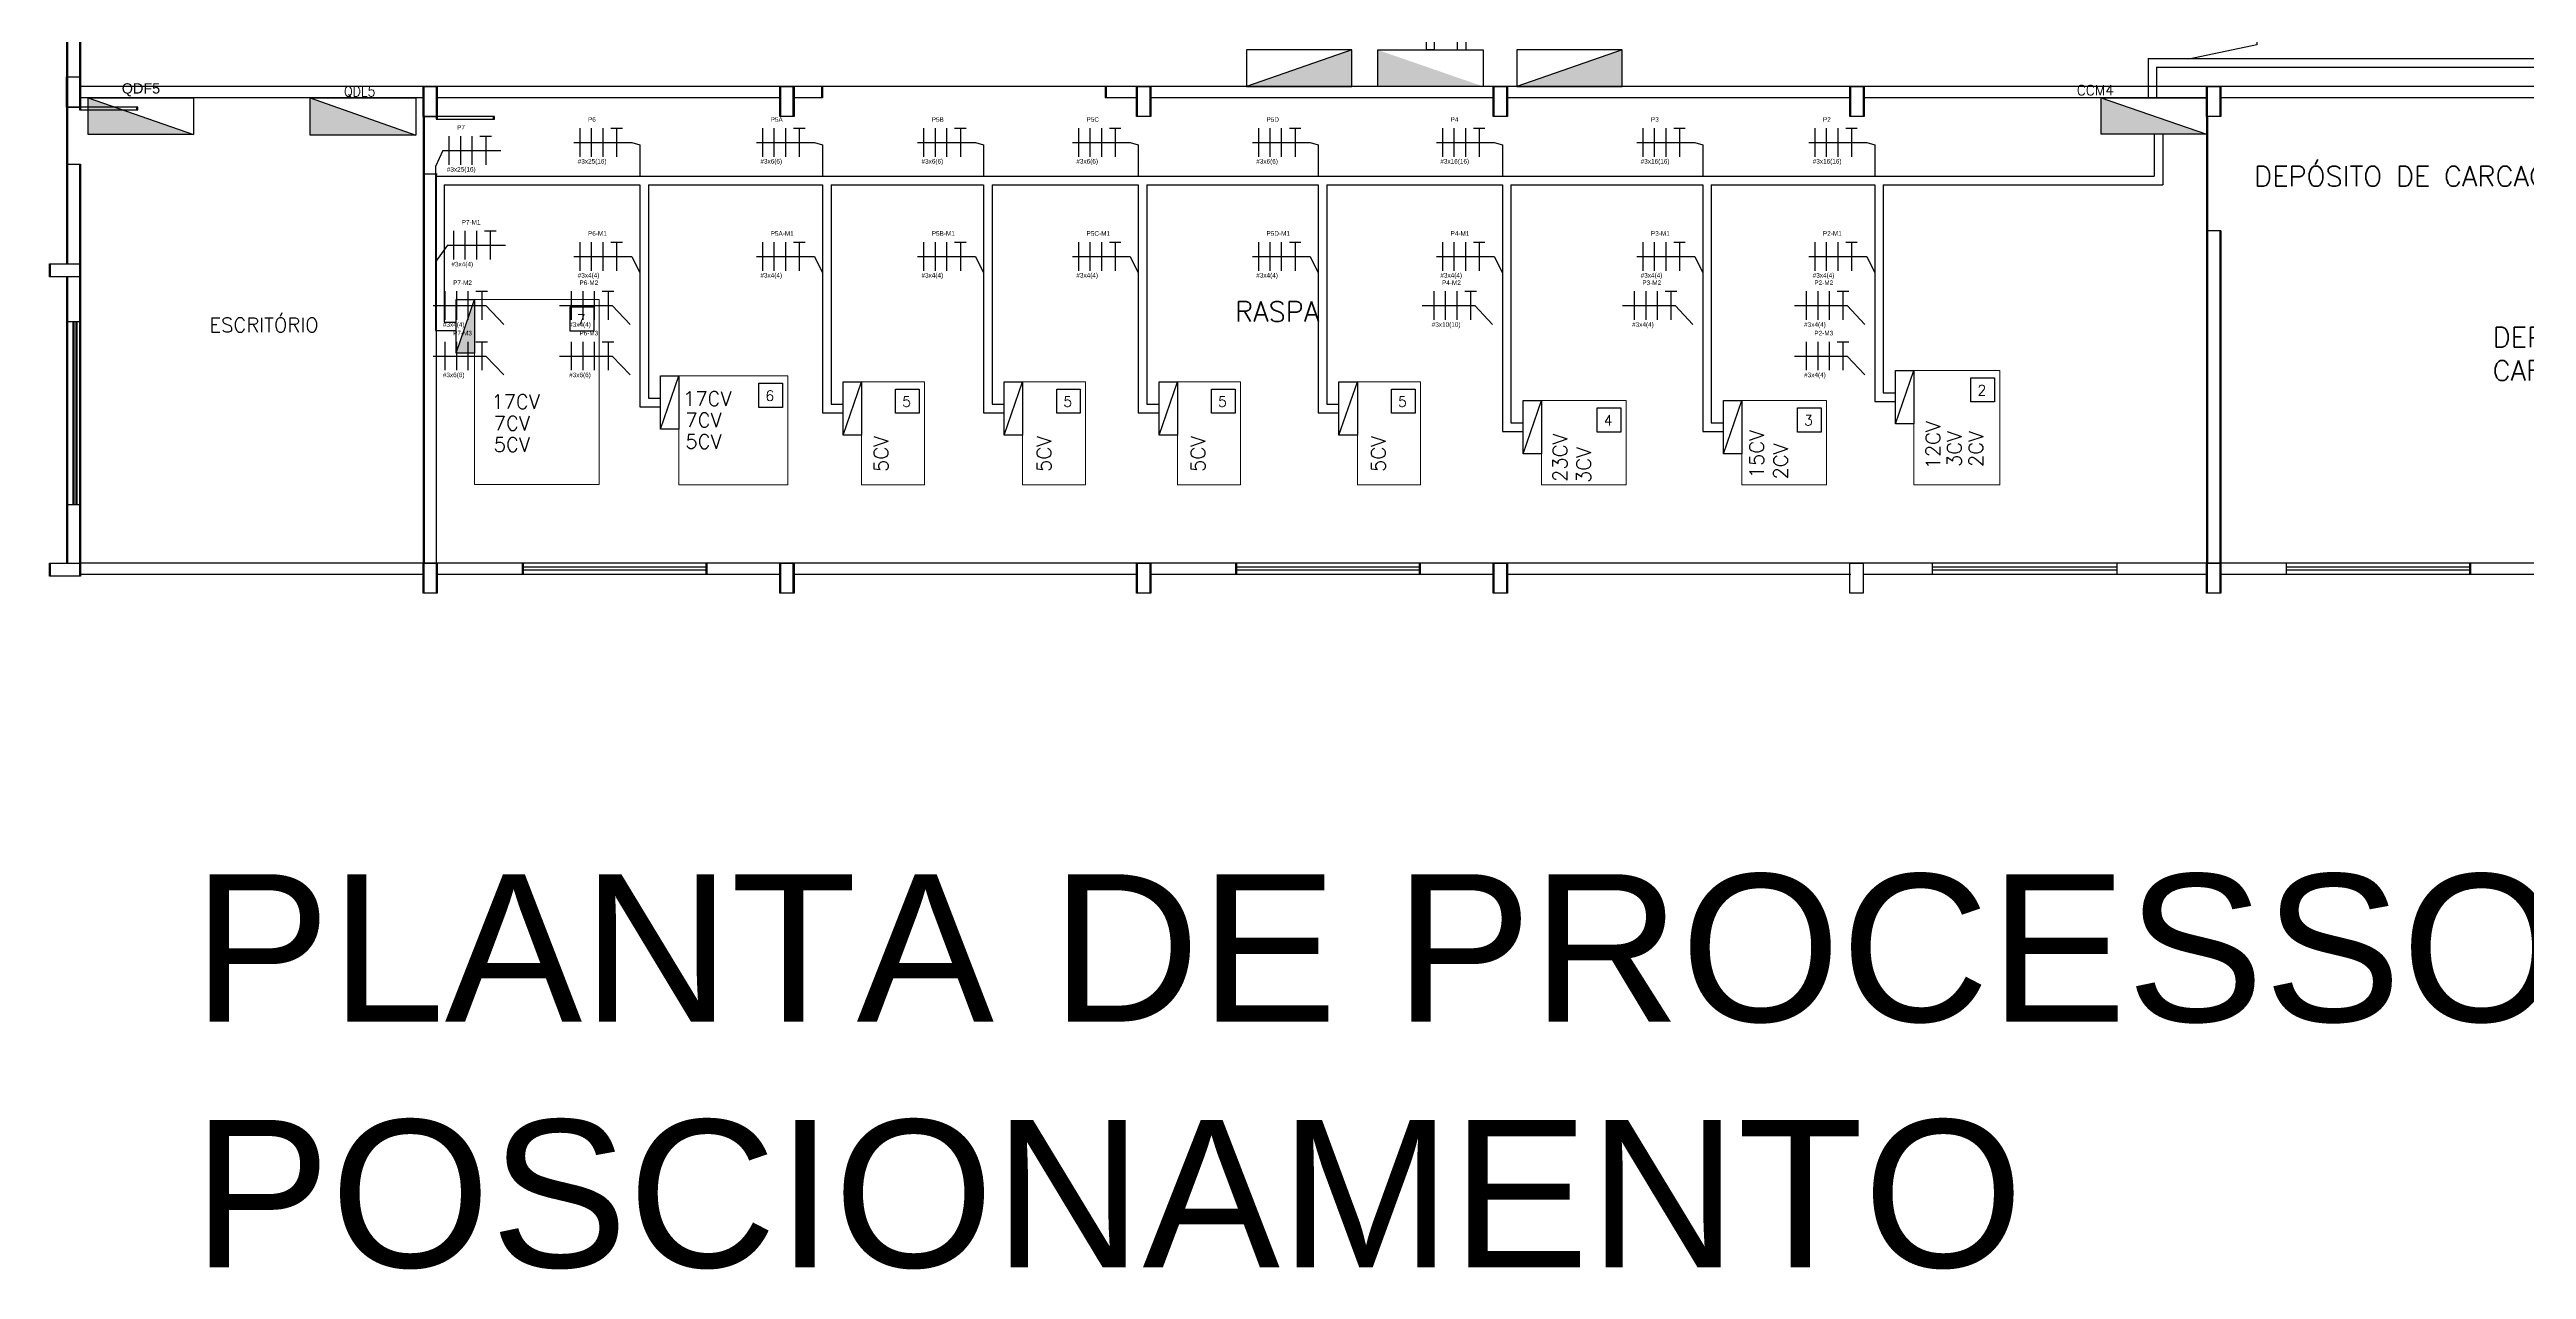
# Model space of a CAD drawing. Extents: x -646 to 641, y -554 to 322.
# Drawn here: x 224.07 to 267.32, y 128.96 to 150.26 of the extents above; entities that cross this region are included whole.
import ezdxf

# ---------------------------------------------------------------- set-up
doc = ezdxf.new("R2010")
doc.units = 0
doc.header["$MEASUREMENT"] = 0
for name, color, linetype in [('_ARQ', 5, 'Continuous'), ('_ARQ-TEXTO', 4, 'Continuous'), ('_ELT-ELETROCALHAS', 1, 'Continuous'), ('_ELT-MAQUINAS-TEXTO', 4, 'Continuous'), ('_ELT-MÁQUINAS', 3, 'Continuous'), ('_ELT-PONTO', 2, 'Continuous'), ('_ELT-PONTO-TEXTO', 4, 'Continuous'), ('_ELT_ELETRODUTOS', 6, 'Continuous'), ('ELET_FIAÇÃO', 1, 'Continuous')]:
    doc.layers.add(name, color=color, linetype=linetype)
doc.styles.add('textstyle3', font='romans')
doc.styles.add('textstyle4', font='arial.ttf')
doc.styles.add('textstyle6', font='Standard')
doc.styles.add('textstyle7', font='romans__.ttf')

# ---------------------------------------------------------------- blocks, each defined once
blk = doc.blocks.new('FIACAO_LAMP_ELETRO_3FT')
at = {"layer": 'ELET_FIAÇÃO', "color": 4, "linetype": 'Continuous'}
for p, q in [((0, -0.25), (0, 0.25)), ((0.2, -0.25), (0.2, 0.25)), ((0.4, -0.25), (0.4, 0.25)), ((0.536, 0.25), (0.736, 0.25)), ((0.636, 0.25), (0.636, -0.25))]:
    blk.add_line(p, q, dxfattribs=at)
at = {"layer": 'ELET_FIAÇÃO', "color": 4, "linetype": 'Continuous', "style": 'textstyle4'}
for tag, p in [('C', (0.136, 0.36)), ('B', (-0.043, -0.37))]:
    blk.add_attdef(tag, p, '', height=0.08, dxfattribs=at)

msp = doc.modelspace()

# ---------------------------------------------------------------- hatches: boundary and pattern name
at = {"layer": '_ELT-PONTO', "linetype": 'Continuous', "transparency": 33554687}
for points in [[(246.812, 149.618), (246.812, 150.254), (244.972, 149.618)], [(249.103, 149.618), (247.263, 150.254), (247.263, 149.618)], [(251.533, 149.618), (251.533, 150.254), (249.693, 149.618)]]:
    msp.add_hatch(color=256, dxfattribs=at).paths.add_polyline_path(points, flags=0)
for points in [[(226.583, 148.776), (224.743, 149.416), (224.743, 148.776)], [(230.463, 148.766), (228.623, 149.406), (228.623, 148.766)]]:
    msp.add_hatch(color=256, dxfattribs=at).paths.add_polyline_path(points)
at = {"layer": '_ELT-PONTO'}
h = msp.add_hatch(color=256, dxfattribs=at)
h.dxf.hatch_style = 1
h.paths.add_polyline_path([(259.899, 149.418), (259.899, 148.781), (261.739, 148.781)])
h = msp.add_hatch(color=256, dxfattribs=at)
h.dxf.hatch_style = 1
h.paths.add_polyline_path([(231.493, 145.894), (231.171, 144.962), (231.493, 144.962)])

# ---------------------------------------------------------------- linework, layer by layer
at = {"layer": '_ARQ', "linetype": 'Continuous'}
for p, q in [((224.593, 185.821), (224.593, 149.257)), ((224.611, 185.821), (224.611, 149.257)), ((224.364, 149.257), (224.593, 149.257)), ((224.382, 149.257), (224.611, 149.257)), ((237.55, 149.618), (237.55, 149.418)), ((237.568, 149.618), (237.568, 149.418)), ((242.503, 149.618), (242.503, 149.418)), ((242.521, 149.618), (242.521, 149.418)), ((230.593, 149.093), (230.593, 141.293)), ((230.593, 149.093), (230.822, 149.093)), ((230.611, 149.093), (230.611, 141.293)), ((230.611, 149.093), (230.84, 149.093)), ((261.739, 149.093), (261.739, 141.293)), ((261.757, 149.093), (261.757, 141.293)), ((224.364, 148.257), (224.593, 148.257)), ((224.382, 148.257), (224.611, 148.257)), ((224.593, 148.257), (224.593, 141.293)), ((224.611, 148.257), (224.611, 141.293)), ((230.593, 148.093), (230.822, 148.093)), ((230.611, 148.093), (230.84, 148.093)), ((230.822, 148.093), (230.822, 141.293)), ((261.968, 147.093), (261.739, 147.093)), ((261.986, 147.093), (261.757, 147.093)), ((261.968, 147.093), (261.968, 141.293)), ((261.986, 147.093), (261.986, 141.293))]:
    msp.add_line(p, q, dxfattribs=at)
at = {"layer": '_ARQ'}
for p, q in [((224.364, 151.522), (224.364, 146.522)), ((224.382, 151.522), (224.382, 146.522)), ((267.966, 149.618), (224.593, 149.618)), ((230.593, 149.418), (224.593, 149.418)), ((267.984, 149.618), (224.611, 149.618)), ((230.611, 149.418), (224.611, 149.418)), ((236.822, 149.418), (230.822, 149.418)), ((236.84, 149.418), (230.84, 149.418)), ((237.55, 149.418), (237.052, 149.418)), ((237.568, 149.418), (237.07, 149.418)), ((243.052, 149.418), (242.503, 149.418)), ((243.07, 149.418), (242.521, 149.418)), ((249.281, 149.418), (243.281, 149.418)), ((249.299, 149.418), (243.299, 149.418)), ((255.51, 149.418), (249.51, 149.418)), ((255.528, 149.418), (249.528, 149.418)), ((261.739, 149.418), (255.739, 149.418)), ((261.757, 149.418), (255.757, 149.418)), ((267.968, 149.418), (261.968, 149.418)), ((267.986, 149.418), (261.986, 149.418)), ((224.364, 146.293), (224.364, 141.293)), ((224.382, 146.293), (224.382, 141.293)), ((224.39, 145.514), (224.593, 145.514)), ((224.408, 145.514), (224.611, 145.514)), ((224.475, 145.514), (224.475, 142.317)), ((224.493, 145.514), (224.493, 142.317)), ((224.528, 145.514), (224.528, 142.317)), ((224.546, 145.514), (224.546, 142.317)), ((224.593, 142.314), (224.39, 142.314)), ((224.611, 142.314), (224.408, 142.314)), ((277.768, 141.293), (224.593, 141.293)), ((230.593, 141.093), (224.593, 141.093)), ((277.786, 141.293), (224.611, 141.293)), ((230.611, 141.093), (224.611, 141.093)), ((236.822, 141.093), (230.822, 141.093)), ((236.84, 141.093), (230.84, 141.093)), ((232.328, 141.093), (232.328, 141.296)), ((232.328, 141.231), (235.526, 141.231)), ((232.328, 141.178), (235.526, 141.178)), ((232.346, 141.093), (232.346, 141.296)), ((232.346, 141.231), (235.544, 141.231)), ((232.346, 141.178), (235.544, 141.178)), ((235.528, 141.296), (235.528, 141.093)), ((235.546, 141.296), (235.546, 141.093)), ((243.052, 141.093), (237.052, 141.093)), ((243.07, 141.093), (237.07, 141.093)), ((249.281, 141.093), (243.281, 141.093)), ((249.299, 141.093), (243.299, 141.093)), ((244.787, 141.093), (244.787, 141.296)), ((244.787, 141.231), (247.984, 141.231)), ((244.787, 141.178), (247.984, 141.178)), ((244.805, 141.093), (244.805, 141.296)), ((244.805, 141.231), (248.002, 141.231)), ((244.805, 141.178), (248.002, 141.178)), ((247.987, 141.296), (247.987, 141.093)), ((248.005, 141.296), (248.005, 141.093)), ((255.51, 141.093), (249.51, 141.093)), ((255.528, 141.093), (249.528, 141.093)), ((261.739, 141.093), (255.739, 141.093)), ((261.757, 141.093), (255.757, 141.093)), ((256.951, 141.093), (256.951, 141.296)), ((256.951, 141.231), (260.148, 141.231)), ((256.951, 141.178), (260.148, 141.178)), ((256.969, 141.231), (260.166, 141.231)), ((256.969, 141.178), (260.166, 141.178)), ((260.169, 141.296), (260.169, 141.093)), ((267.966, 141.093), (261.968, 141.093)), ((267.984, 141.093), (261.986, 141.093)), ((263.132, 141.093), (263.132, 141.296)), ((263.132, 141.231), (266.329, 141.231)), ((263.132, 141.178), (266.329, 141.178)), ((263.15, 141.231), (266.347, 141.231)), ((263.15, 141.178), (266.347, 141.178)), ((266.332, 141.296), (266.332, 141.093)), ((266.35, 141.296), (266.35, 141.093))]:
    msp.add_line(p, q, dxfattribs=at)
for points in [[(224.593, 149.782), (224.593, 149.257), (224.364, 149.257), (224.364, 149.782)], [(224.611, 149.782), (224.611, 149.257), (224.382, 149.257), (224.382, 149.782)], [(230.822, 149.618), (230.822, 149.093), (230.593, 149.093), (230.593, 149.618)], [(230.84, 149.618), (230.84, 149.093), (230.611, 149.093), (230.611, 149.618)], [(237.052, 149.618), (237.052, 149.093), (236.822, 149.093), (236.822, 149.618)], [(237.07, 149.618), (237.07, 149.093), (236.84, 149.093), (236.84, 149.618)], [(243.281, 149.618), (243.281, 149.093), (243.052, 149.093), (243.052, 149.618)], [(243.299, 149.618), (243.299, 149.093), (243.07, 149.093), (243.07, 149.618)], [(249.51, 149.618), (249.51, 149.093), (249.281, 149.093), (249.281, 149.618)], [(249.528, 149.618), (249.528, 149.093), (249.299, 149.093), (249.299, 149.618)], [(255.739, 149.618), (255.739, 149.093), (255.51, 149.093), (255.51, 149.618)], [(255.757, 149.618), (255.757, 149.093), (255.528, 149.093), (255.528, 149.618)], [(261.968, 149.618), (261.968, 149.093), (261.739, 149.093), (261.739, 149.618)], [(261.986, 149.618), (261.986, 149.093), (261.757, 149.093), (261.757, 149.618)], [(224.069, 146.522), (224.593, 146.522), (224.593, 146.293), (224.069, 146.293)], [(224.087, 146.522), (224.611, 146.522), (224.611, 146.293), (224.087, 146.293)], [(224.069, 141.293), (224.593, 141.293), (224.593, 141.064), (224.069, 141.064)], [(224.087, 141.293), (224.611, 141.293), (224.611, 141.064), (224.087, 141.064)], [(230.822, 141.293), (230.822, 140.769), (230.593, 140.769), (230.593, 141.293)], [(230.84, 141.293), (230.84, 140.769), (230.611, 140.769), (230.611, 141.293)], [(237.052, 141.293), (237.052, 140.769), (236.822, 140.769), (236.822, 141.293)], [(237.07, 141.293), (237.07, 140.769), (236.84, 140.769), (236.84, 141.293)], [(243.281, 141.293), (243.281, 140.769), (243.052, 140.769), (243.052, 141.293)], [(243.299, 141.293), (243.299, 140.769), (243.07, 140.769), (243.07, 141.293)], [(249.51, 141.293), (249.51, 140.769), (249.281, 140.769), (249.281, 141.293)], [(249.528, 141.293), (249.528, 140.769), (249.299, 140.769), (249.299, 141.293)], [(255.739, 141.293), (255.739, 140.769), (255.51, 140.769), (255.51, 141.293)], [(261.968, 141.293), (261.968, 140.769), (261.739, 140.769), (261.739, 141.293)], [(261.986, 141.293), (261.986, 140.769), (261.757, 140.769), (261.757, 141.293)]]:
    msp.add_lwpolyline(points, close=True, dxfattribs=at)
at = {"layer": '_ARQ', "linetype": 'Continuous'}
for points in [[(225.593, 149.257), (224.593, 149.257), (224.593, 149.207), (225.593, 149.207)], [(225.611, 149.257), (224.611, 149.257), (224.611, 149.207), (225.611, 149.207)], [(231.822, 149.093), (230.822, 149.093), (230.822, 149.043), (231.822, 149.043)], [(231.84, 149.093), (230.84, 149.093), (230.84, 149.043), (231.84, 149.043)]]:
    msp.add_lwpolyline(points, close=True, dxfattribs=at)
at = {"layer": '_ELT-ELETROCALHAS', "color": 254, "true_color": 0xfeeab9}
for p, q in [((248.108, 150.504), (248.108, 150.254)), ((248.258, 150.254), (248.108, 150.254)), ((260.72, 150.103), (260.72, 149.418)), ((260.72, 150.103), (267.554, 150.103)), ((260.87, 149.953), (267.704, 149.953))]:
    msp.add_line(p, q, dxfattribs=at)
at = {"layer": '_ELT-ELETROCALHAS', "color": 116, "true_color": 0x136734}
for points in [[(268.168, 181.355), (266.367, 181.355), (266.367, 151.048), (248.653, 151.048), (248.653, 150.254)], [(268.168, 181.205), (266.517, 181.205), (266.517, 150.898), (248.803, 150.898), (248.803, 150.254)]]:
    msp.add_lwpolyline(points, dxfattribs=at)
at = {"layer": '_ELT-ELETROCALHAS', "color": 254, "true_color": 0xfeeab9}
for points in [[(248.258, 150.254), (248.258, 150.504)], [(260.87, 149.418), (260.87, 149.961)]]:
    msp.add_lwpolyline(points, dxfattribs=at)
at = {"layer": '_ELT-ELETROCALHAS', "color": 32, "true_color": 0xcd6928}
for points in [[(260.822, 148.781), (260.822, 148.05)], [(260.972, 148.781), (260.972, 147.9)], [(230.809, 148.05), (260.822, 148.05)], [(230.809, 148.05), (230.809, 145.353), (231.171, 145.353)], [(230.809, 147.9), (230.822, 147.9)], [(230.959, 147.9), (230.959, 145.503), (231.171, 145.503)], [(230.959, 147.9), (234.376, 147.9)], [(234.376, 147.9), (234.376, 144.022), (234.738, 144.022)], [(234.526, 147.9), (234.526, 144.172), (234.738, 144.172)], [(234.526, 147.9), (237.566, 147.9)], [(237.566, 147.9), (237.566, 143.92), (237.928, 143.92)], [(237.716, 147.9), (237.716, 144.07), (237.928, 144.07)], [(237.716, 147.9), (240.379, 147.9)], [(240.379, 147.9), (240.379, 143.92), (240.741, 143.92)], [(240.529, 147.9), (240.529, 144.07), (240.741, 144.07)], [(240.529, 147.9), (243.083, 147.9)], [(243.083, 147.9), (243.083, 143.92), (243.445, 143.92)], [(243.233, 147.9), (243.233, 144.07), (243.445, 144.07)], [(243.233, 147.9), (246.225, 147.9)], [(246.225, 147.9), (246.225, 143.92), (246.587, 143.92)], [(246.375, 147.9), (246.375, 144.07), (246.587, 144.07)], [(246.375, 147.9), (249.44, 147.9)], [(249.44, 147.9), (249.44, 143.593), (249.802, 143.593)], [(249.59, 147.9), (249.59, 143.743), (249.802, 143.743)], [(249.59, 147.9), (252.939, 147.9)], [(252.939, 147.9), (252.939, 143.593), (253.301, 143.593)], [(253.089, 147.9), (253.089, 143.743), (253.301, 143.743)], [(253.089, 147.9), (255.943, 147.9)], [(255.943, 147.9), (255.943, 144.118), (256.305, 144.118)], [(256.093, 147.9), (256.093, 144.268), (256.305, 144.268)], [(256.093, 147.9), (260.972, 147.9)]]:
    msp.add_lwpolyline(points, dxfattribs=at)
at = {"layer": '_ELT-MAQUINAS-TEXTO'}
for points in [[(233.161, 145.766), (233.574, 145.766), (233.574, 145.343), (233.161, 145.343)], [(257.622, 144.531), (258.034, 144.531), (258.034, 144.108), (257.622, 144.108)], [(236.455, 144.435), (236.867, 144.435), (236.867, 144.013), (236.455, 144.013)], [(238.844, 144.333), (239.257, 144.333), (239.257, 143.91), (238.844, 143.91)], [(241.658, 144.333), (242.07, 144.333), (242.07, 143.91), (241.658, 143.91)], [(244.361, 144.333), (244.774, 144.333), (244.774, 143.91), (244.361, 143.91)], [(247.503, 144.333), (247.916, 144.333), (247.916, 143.91), (247.503, 143.91)], [(251.095, 144.006), (251.507, 144.006), (251.507, 143.583), (251.095, 143.583)], [(254.594, 144.006), (255.007, 144.006), (255.007, 143.583), (254.594, 143.583)]]:
    msp.add_lwpolyline(points, close=True, dxfattribs=at)
at = {"layer": '_ELT-MÁQUINAS', "color": 4, "lineweight": 0}
for points in [[(231.493, 145.894), (233.666, 145.894), (233.666, 142.666), (231.493, 142.666)], [(235.06, 142.663), (236.96, 142.663), (236.96, 144.563), (235.06, 144.563)], [(256.627, 142.659), (258.127, 142.659), (258.127, 144.659), (256.627, 144.659)], [(238.25, 144.461), (239.35, 144.461), (239.35, 142.661), (238.25, 142.661)], [(241.063, 144.461), (242.163, 144.461), (242.163, 142.661), (241.063, 142.661)], [(243.767, 144.461), (244.867, 144.461), (244.867, 142.661), (243.767, 142.661)], [(246.909, 144.461), (248.009, 144.461), (248.009, 142.661), (246.909, 142.661)], [(250.124, 144.134), (251.6, 144.134), (251.6, 142.659), (250.124, 142.659)], [(253.623, 144.134), (255.1, 144.134), (255.1, 142.659), (253.623, 142.659)]]:
    msp.add_lwpolyline(points, close=True, dxfattribs=at)
at = {"layer": '_ELT-PONTO', "linetype": 'Continuous'}
for p, q in [((246.812, 150.254), (244.972, 149.618)), ((251.533, 150.254), (249.693, 149.618)), ((224.743, 149.416), (226.583, 148.776)), ((228.623, 149.416), (230.463, 148.766)), ((259.899, 149.418), (261.739, 148.781)), ((231.171, 144.962), (231.493, 145.894)), ((234.738, 143.631), (235.06, 144.563)), ((256.305, 143.727), (256.627, 144.659)), ((237.928, 143.529), (238.25, 144.461)), ((240.741, 143.529), (241.063, 144.461)), ((243.445, 143.529), (243.767, 144.461)), ((246.587, 143.529), (246.909, 144.461)), ((249.802, 143.202), (250.124, 144.134)), ((253.301, 143.202), (253.623, 144.134))]:
    msp.add_line(p, q, dxfattribs=at)
for points in [[(246.812, 149.618), (246.812, 150.254), (244.972, 150.254), (244.972, 149.618)], [(247.263, 149.618), (247.263, 150.254), (249.103, 150.254), (249.103, 149.618)], [(251.533, 149.618), (251.533, 150.254), (249.693, 150.254), (249.693, 149.618)], [(224.743, 148.776), (224.743, 149.416), (226.583, 149.416), (226.583, 148.776)], [(228.623, 148.766), (228.623, 149.416), (230.463, 149.416), (230.463, 148.766)], [(259.899, 148.781), (259.899, 149.418), (261.739, 149.418), (261.739, 148.781)], [(231.493, 144.962), (231.171, 144.962), (231.171, 145.894), (231.493, 145.894)], [(235.06, 143.631), (234.738, 143.631), (234.738, 144.563), (235.06, 144.563)], [(256.627, 143.727), (256.305, 143.727), (256.305, 144.659), (256.627, 144.659)], [(238.25, 143.529), (237.928, 143.529), (237.928, 144.461), (238.25, 144.461)], [(241.063, 143.529), (240.741, 143.529), (240.741, 144.461), (241.063, 144.461)], [(243.767, 143.529), (243.445, 143.529), (243.445, 144.461), (243.767, 144.461)], [(246.909, 143.529), (246.587, 143.529), (246.587, 144.461), (246.909, 144.461)], [(250.124, 143.202), (249.802, 143.202), (249.802, 144.134), (250.124, 144.134)], [(253.623, 143.202), (253.301, 143.202), (253.301, 144.134), (253.623, 144.134)]]:
    msp.add_lwpolyline(points, close=True, dxfattribs=at)
at = {"layer": 'ELET_FIAÇÃO', "color": 7}
for p, q in [((230.77, 145.79), (231.69, 145.79)), ((232.976, 145.79), (233.896, 145.79)), ((248.04, 145.79), (248.96, 145.79)), ((251.539, 145.79), (252.459, 145.79)), ((254.543, 145.79), (255.463, 145.79)), ((230.77, 144.91), (231.69, 144.91)), ((232.976, 144.91), (233.896, 144.91)), ((254.543, 144.91), (255.463, 144.91))]:
    msp.add_line(p, q, dxfattribs=at)
at = {"layer": 'ELET_FIAÇÃO', "color": 7, "linetype": 'Continuous'}
for points in [[(262.358, 152.614), (262.618, 152.324), (262.618, 150.344), (261.428, 150.094)], [(234.236, 148.64), (234.376, 148.6), (234.376, 148.05)], [(237.426, 148.64), (237.566, 148.6), (237.566, 148.05)], [(240.239, 148.64), (240.379, 148.6), (240.379, 148.05)], [(242.943, 148.64), (243.083, 148.6), (243.083, 148.05)], [(246.085, 148.64), (246.225, 148.6), (246.225, 148.05)], [(249.3, 148.64), (249.44, 148.6), (249.44, 148.05)], [(252.799, 148.64), (252.939, 148.6), (252.939, 148.05)], [(255.803, 148.64), (255.943, 148.6), (255.943, 148.05)], [(231.02, 146.844), (230.809, 146.554)], [(234.236, 146.65), (234.376, 146.36)], [(237.426, 146.65), (237.566, 146.36)], [(240.239, 146.65), (240.379, 146.36)], [(242.943, 146.65), (243.083, 146.36)], [(246.085, 146.65), (246.225, 146.36)], [(249.3, 146.65), (249.44, 146.36)], [(252.799, 146.65), (252.939, 146.36)], [(255.803, 146.65), (255.943, 146.36)]]:
    msp.add_lwpolyline(points, dxfattribs=at)
at = {"layer": 'ELET_FIAÇÃO', "color": 7}
for points in [[(230.94, 148.5), (230.809, 148.22), (230.809, 148.05)], [(230.94, 148.5), (231.95, 148.5)], [(233.226, 148.64), (234.236, 148.64)], [(236.416, 148.64), (237.426, 148.64)], [(239.229, 148.64), (240.239, 148.64)], [(241.933, 148.64), (242.943, 148.64)], [(245.075, 148.64), (246.085, 148.64)], [(248.29, 148.64), (249.3, 148.64)], [(251.789, 148.64), (252.799, 148.64)], [(254.793, 148.64), (255.803, 148.64)], [(231.02, 146.844), (232.03, 146.844)], [(233.226, 146.65), (234.236, 146.65)], [(236.416, 146.65), (237.426, 146.65)], [(239.229, 146.65), (240.239, 146.65)], [(241.933, 146.65), (242.943, 146.65)], [(245.075, 146.65), (246.085, 146.65)], [(248.29, 146.65), (249.3, 146.65)], [(251.789, 146.65), (252.799, 146.65)], [(254.793, 146.65), (255.803, 146.65)], [(231.69, 145.79), (232, 145.46)], [(233.896, 145.79), (234.206, 145.46)], [(248.96, 145.79), (249.27, 145.46)], [(252.459, 145.79), (252.769, 145.46)], [(255.463, 145.79), (255.773, 145.46)], [(231.69, 144.91), (232, 144.58)], [(233.896, 144.91), (234.206, 144.58)], [(255.463, 144.91), (255.773, 144.58)]]:
    msp.add_lwpolyline(points, dxfattribs=at)

# ---------------------------------------------------------------- block references
at = {"layer": '_ELT_ELETRODUTOS'}
ref = msp.add_blockref('FIACAO_LAMP_ELETRO_3FT', (231.05, 148.5), dxfattribs=at)
ref.add_attrib('C', 'P7', (231.186, 148.86), dxfattribs={"layer": 'ELET_FIAÇÃO', "color": 4, "height": 0.08, "style": 'textstyle4'})
ref.add_attrib('B', '#3x25(16)', (231.007, 148.13), dxfattribs={"layer": 'ELET_FIAÇÃO', "color": 4, "height": 0.08, "style": 'textstyle4'})
ref = msp.add_blockref('FIACAO_LAMP_ELETRO_3FT', (233.336, 148.64), dxfattribs=at)
ref.add_attrib('C', 'P6', (233.472, 149), dxfattribs={"layer": 'ELET_FIAÇÃO', "color": 4, "height": 0.08, "style": 'textstyle4'})
ref.add_attrib('B', '#3x25(16)', (233.293, 148.27), dxfattribs={"layer": 'ELET_FIAÇÃO', "color": 4, "height": 0.08, "style": 'textstyle4'})
ref = msp.add_blockref('FIACAO_LAMP_ELETRO_3FT', (236.526, 148.64), dxfattribs=at)
ref.add_attrib('C', 'P5A', (236.662, 149), dxfattribs={"layer": 'ELET_FIAÇÃO', "color": 4, "height": 0.08, "style": 'textstyle4'})
ref.add_attrib('B', '#3x6(6)', (236.483, 148.27), dxfattribs={"layer": 'ELET_FIAÇÃO', "color": 4, "height": 0.08, "style": 'textstyle4'})
ref = msp.add_blockref('FIACAO_LAMP_ELETRO_3FT', (239.339, 148.64), dxfattribs=at)
ref.add_attrib('C', 'P5B', (239.475, 149), dxfattribs={"layer": 'ELET_FIAÇÃO', "color": 4, "height": 0.08, "style": 'textstyle4'})
ref.add_attrib('B', '#3x6(6)', (239.296, 148.27), dxfattribs={"layer": 'ELET_FIAÇÃO', "color": 4, "height": 0.08, "style": 'textstyle4'})
ref = msp.add_blockref('FIACAO_LAMP_ELETRO_3FT', (242.043, 148.64), dxfattribs=at)
ref.add_attrib('C', 'P5C', (242.179, 149), dxfattribs={"layer": 'ELET_FIAÇÃO', "color": 4, "height": 0.08, "style": 'textstyle4'})
ref.add_attrib('B', '#3x6(6)', (242, 148.27), dxfattribs={"layer": 'ELET_FIAÇÃO', "color": 4, "height": 0.08, "style": 'textstyle4'})
ref = msp.add_blockref('FIACAO_LAMP_ELETRO_3FT', (245.185, 148.64), dxfattribs=at)
ref.add_attrib('C', 'P5D', (245.321, 149), dxfattribs={"layer": 'ELET_FIAÇÃO', "color": 4, "height": 0.08, "style": 'textstyle4'})
ref.add_attrib('B', '#3x6(6)', (245.142, 148.27), dxfattribs={"layer": 'ELET_FIAÇÃO', "color": 4, "height": 0.08, "style": 'textstyle4'})
ref = msp.add_blockref('FIACAO_LAMP_ELETRO_3FT', (248.4, 148.64), dxfattribs=at)
ref.add_attrib('C', 'P4', (248.536, 149), dxfattribs={"layer": 'ELET_FIAÇÃO', "color": 4, "height": 0.08, "style": 'textstyle4'})
ref.add_attrib('B', '#3x16(16)', (248.357, 148.27), dxfattribs={"layer": 'ELET_FIAÇÃO', "color": 4, "height": 0.08, "style": 'textstyle4'})
ref = msp.add_blockref('FIACAO_LAMP_ELETRO_3FT', (251.899, 148.64), dxfattribs=at)
ref.add_attrib('C', 'P3', (252.035, 149), dxfattribs={"layer": 'ELET_FIAÇÃO', "color": 4, "height": 0.08, "style": 'textstyle4'})
ref.add_attrib('B', '#3x16(16)', (251.856, 148.27), dxfattribs={"layer": 'ELET_FIAÇÃO', "color": 4, "height": 0.08, "style": 'textstyle4'})
ref = msp.add_blockref('FIACAO_LAMP_ELETRO_3FT', (254.903, 148.64), dxfattribs=at)
ref.add_attrib('C', 'P2', (255.039, 149), dxfattribs={"layer": 'ELET_FIAÇÃO', "color": 4, "height": 0.08, "style": 'textstyle4'})
ref.add_attrib('B', '#3x16(16)', (254.86, 148.27), dxfattribs={"layer": 'ELET_FIAÇÃO', "color": 4, "height": 0.08, "style": 'textstyle4'})
ref = msp.add_blockref('FIACAO_LAMP_ELETRO_3FT', (231.13, 146.844), dxfattribs=at)
ref.add_attrib('C', 'P7-M1', (231.266, 147.204), dxfattribs={"layer": 'ELET_FIAÇÃO', "color": 4, "height": 0.08, "style": 'textstyle4'})
ref.add_attrib('B', '#3x4(4)', (231.087, 146.474), dxfattribs={"layer": 'ELET_FIAÇÃO', "color": 4, "height": 0.08, "style": 'textstyle4'})
ref = msp.add_blockref('FIACAO_LAMP_ELETRO_3FT', (233.336, 146.65), dxfattribs=at)
ref.add_attrib('C', 'P6-M1', (233.472, 147.01), dxfattribs={"layer": 'ELET_FIAÇÃO', "color": 4, "height": 0.08, "style": 'textstyle4'})
ref.add_attrib('B', '#3x4(4)', (233.293, 146.28), dxfattribs={"layer": 'ELET_FIAÇÃO', "color": 4, "height": 0.08, "style": 'textstyle4'})
ref = msp.add_blockref('FIACAO_LAMP_ELETRO_3FT', (236.526, 146.65), dxfattribs=at)
ref.add_attrib('C', 'P5A-M1', (236.662, 147.01), dxfattribs={"layer": 'ELET_FIAÇÃO', "color": 4, "height": 0.08, "style": 'textstyle4'})
ref.add_attrib('B', '#3x4(4)', (236.483, 146.28), dxfattribs={"layer": 'ELET_FIAÇÃO', "color": 4, "height": 0.08, "style": 'textstyle4'})
ref = msp.add_blockref('FIACAO_LAMP_ELETRO_3FT', (239.339, 146.65), dxfattribs=at)
ref.add_attrib('C', 'P5B-M1', (239.475, 147.01), dxfattribs={"layer": 'ELET_FIAÇÃO', "color": 4, "height": 0.08, "style": 'textstyle4'})
ref.add_attrib('B', '#3x4(4)', (239.296, 146.28), dxfattribs={"layer": 'ELET_FIAÇÃO', "color": 4, "height": 0.08, "style": 'textstyle4'})
ref = msp.add_blockref('FIACAO_LAMP_ELETRO_3FT', (242.043, 146.65), dxfattribs=at)
ref.add_attrib('C', 'P5C-M1', (242.179, 147.01), dxfattribs={"layer": 'ELET_FIAÇÃO', "color": 4, "height": 0.08, "style": 'textstyle4'})
ref.add_attrib('B', '#3x4(4)', (242, 146.28), dxfattribs={"layer": 'ELET_FIAÇÃO', "color": 4, "height": 0.08, "style": 'textstyle4'})
ref = msp.add_blockref('FIACAO_LAMP_ELETRO_3FT', (245.185, 146.65), dxfattribs=at)
ref.add_attrib('C', 'P5D-M1', (245.321, 147.01), dxfattribs={"layer": 'ELET_FIAÇÃO', "color": 4, "height": 0.08, "style": 'textstyle4'})
ref.add_attrib('B', '#3x4(4)', (245.142, 146.28), dxfattribs={"layer": 'ELET_FIAÇÃO', "color": 4, "height": 0.08, "style": 'textstyle4'})
ref = msp.add_blockref('FIACAO_LAMP_ELETRO_3FT', (248.4, 146.65), dxfattribs=at)
ref.add_attrib('C', 'P4-M1', (248.536, 147.01), dxfattribs={"layer": 'ELET_FIAÇÃO', "color": 4, "height": 0.08, "style": 'textstyle4'})
ref.add_attrib('B', '#3x4(4)', (248.357, 146.28), dxfattribs={"layer": 'ELET_FIAÇÃO', "color": 4, "height": 0.08, "style": 'textstyle4'})
ref = msp.add_blockref('FIACAO_LAMP_ELETRO_3FT', (251.899, 146.65), dxfattribs=at)
ref.add_attrib('C', 'P3-M1', (252.035, 147.01), dxfattribs={"layer": 'ELET_FIAÇÃO', "color": 4, "height": 0.08, "style": 'textstyle4'})
ref.add_attrib('B', '#3x4(4)', (251.856, 146.28), dxfattribs={"layer": 'ELET_FIAÇÃO', "color": 4, "height": 0.08, "style": 'textstyle4'})
ref = msp.add_blockref('FIACAO_LAMP_ELETRO_3FT', (254.903, 146.65), dxfattribs=at)
ref.add_attrib('C', 'P2-M1', (255.039, 147.01), dxfattribs={"layer": 'ELET_FIAÇÃO', "color": 4, "height": 0.08, "style": 'textstyle4'})
ref.add_attrib('B', '#3x4(4)', (254.86, 146.28), dxfattribs={"layer": 'ELET_FIAÇÃO', "color": 4, "height": 0.08, "style": 'textstyle4'})
ref = msp.add_blockref('FIACAO_LAMP_ELETRO_3FT', (230.98, 145.79), dxfattribs=at)
ref.add_attrib('C', 'P7-M2', (231.116, 146.15), dxfattribs={"layer": 'ELET_FIAÇÃO', "color": 4, "height": 0.08, "style": 'textstyle4'})
ref.add_attrib('B', '#3x4(4)', (230.937, 145.42), dxfattribs={"layer": 'ELET_FIAÇÃO', "color": 4, "height": 0.08, "style": 'textstyle4'})
ref = msp.add_blockref('FIACAO_LAMP_ELETRO_3FT', (233.186, 145.79), dxfattribs=at)
ref.add_attrib('C', 'P6-M2', (233.322, 146.15), dxfattribs={"layer": 'ELET_FIAÇÃO', "color": 4, "height": 0.08, "style": 'textstyle4'})
ref.add_attrib('B', '#3x4(4)', (233.143, 145.42), dxfattribs={"layer": 'ELET_FIAÇÃO', "color": 4, "height": 0.08, "style": 'textstyle4'})
ref = msp.add_blockref('FIACAO_LAMP_ELETRO_3FT', (248.25, 145.79), dxfattribs=at)
ref.add_attrib('C', 'P4-M2', (248.386, 146.15), dxfattribs={"layer": 'ELET_FIAÇÃO', "color": 4, "height": 0.08, "style": 'textstyle4'})
ref.add_attrib('B', '#3x10(10)', (248.207, 145.42), dxfattribs={"layer": 'ELET_FIAÇÃO', "color": 4, "height": 0.08, "style": 'textstyle4'})
ref = msp.add_blockref('FIACAO_LAMP_ELETRO_3FT', (251.749, 145.79), dxfattribs=at)
ref.add_attrib('C', 'P3-M2', (251.885, 146.15), dxfattribs={"layer": 'ELET_FIAÇÃO', "color": 4, "height": 0.08, "style": 'textstyle4'})
ref.add_attrib('B', '#3x4(4)', (251.706, 145.42), dxfattribs={"layer": 'ELET_FIAÇÃO', "color": 4, "height": 0.08, "style": 'textstyle4'})
ref = msp.add_blockref('FIACAO_LAMP_ELETRO_3FT', (254.753, 145.79), dxfattribs=at)
ref.add_attrib('C', 'P2-M2', (254.889, 146.15), dxfattribs={"layer": 'ELET_FIAÇÃO', "color": 4, "height": 0.08, "style": 'textstyle4'})
ref.add_attrib('B', '#3x4(4)', (254.71, 145.42), dxfattribs={"layer": 'ELET_FIAÇÃO', "color": 4, "height": 0.08, "style": 'textstyle4'})
ref = msp.add_blockref('FIACAO_LAMP_ELETRO_3FT', (230.98, 144.91), dxfattribs=at)
ref.add_attrib('C', 'P7-M3', (231.116, 145.27), dxfattribs={"layer": 'ELET_FIAÇÃO', "color": 4, "height": 0.08, "style": 'textstyle4'})
ref.add_attrib('B', '#3x6(6)', (230.937, 144.54), dxfattribs={"layer": 'ELET_FIAÇÃO', "color": 4, "height": 0.08, "style": 'textstyle4'})
ref = msp.add_blockref('FIACAO_LAMP_ELETRO_3FT', (233.186, 144.91), dxfattribs=at)
ref.add_attrib('C', 'P6-M3', (233.322, 145.27), dxfattribs={"layer": 'ELET_FIAÇÃO', "color": 4, "height": 0.08, "style": 'textstyle4'})
ref.add_attrib('B', '#3x6(6)', (233.143, 144.54), dxfattribs={"layer": 'ELET_FIAÇÃO', "color": 4, "height": 0.08, "style": 'textstyle4'})
ref = msp.add_blockref('FIACAO_LAMP_ELETRO_3FT', (254.753, 144.91), dxfattribs=at)
ref.add_attrib('C', 'P2-M3', (254.889, 145.27), dxfattribs={"layer": 'ELET_FIAÇÃO', "color": 4, "height": 0.08, "style": 'textstyle4'})
ref.add_attrib('B', '#3x4(4)', (254.71, 144.54), dxfattribs={"layer": 'ELET_FIAÇÃO', "color": 4, "height": 0.08, "style": 'textstyle4'})

# ---------------------------------------------------------------- texts
at = {"layer": '_ARQ-TEXTO', "style": 'textstyle3'}
for s, height, p in [('DEPÓSITO DE CARCAÇAS', 0.35, (262.57, 147.873)), ('RASPA', 0.35, (244.773, 145.51)), ('ESCRITÓRIO', 0.25, (226.862, 145.328))]:
    msp.add_text(s, height=height, dxfattribs=at).set_placement(p)
at = {"layer": '_ARQ-TEXTO', "linetype": 'Continuous', "attachment_point": 1}
for s, insert, char_height, width, style in [('DEPÓSITO DE \\PCARCAÇAS 1', (266.735, 145.413), 0.35, 6.968, 'textstyle7'), ('PLANTA DE PROCESSOS E MOTORES POSCIONAMENTO', (226.573, 135.862), 2.57438, 67.67117, 'textstyle4')]:
    msp.add_mtext(s, dxfattribs=dict(at, insert=insert, char_height=char_height, width=width, style=style))
at = {"layer": '_ELT-MAQUINAS-TEXTO', "style": 'textstyle3'}
for s, height, p in [('7', 0.18, (233.276, 145.457)), ('17CV', 0.25, (231.784, 143.986)), ('17CV', 0.25, (235.131, 144.039)), ('6', 0.18, (236.57, 144.126)), ('5', 0.18, (238.959, 144.024)), ('5', 0.18, (241.773, 144.024)), ('5', 0.18, (244.476, 144.024)), ('5', 0.18, (247.618, 144.024)), ('2', 0.18, (257.737, 144.222)), ('7CV', 0.25, (231.825, 143.612)), ('7CV', 0.25, (235.172, 143.665)), ('4', 0.18, (251.21, 143.697)), ('3', 0.18, (254.709, 143.697)), ('5CV', 0.25, (231.825, 143.239)), ('5CV', 0.25, (235.172, 143.292))]:
    msp.add_text(s, height=height, dxfattribs=at).set_placement(p)
for s, p in [('15CV', (254.008, 142.775)), ('12CV', (257.087, 142.93)), ('5CV', (238.715, 142.885)), ('5CV', (241.56, 142.885)), ('5CV', (244.249, 142.885)), ('5CV', (247.4, 142.885)), ('23CV', (250.57, 142.712)), ('3CV', (250.985, 142.692)), ('2CV', (254.423, 142.754)), ('3CV', (257.46, 142.971)), ('2CV', (257.834, 142.971))]:
    msp.add_text(s, height=0.25, rotation=90, dxfattribs=at).set_placement(p)
at = {"layer": '_ELT-PONTO-TEXTO'}
for s, style, p in [('QDL5', 'textstyle6', (229.21, 149.443)), ('CCM4', 'textstyle3', (259.471, 149.463))]:
    msp.add_text(s, height=0.176, dxfattribs=dict(at, style=style)).set_placement(p)
at = {"layer": '_ELT-PONTO-TEXTO', "linetype": 'Continuous', "insert": (225.33, 149.443), "char_height": 0.18, "width": 2, "attachment_point": 7, "style": 'textstyle4'}
msp.add_mtext('QDF5', dxfattribs=at)

doc.saveas('drawing.dxf')
